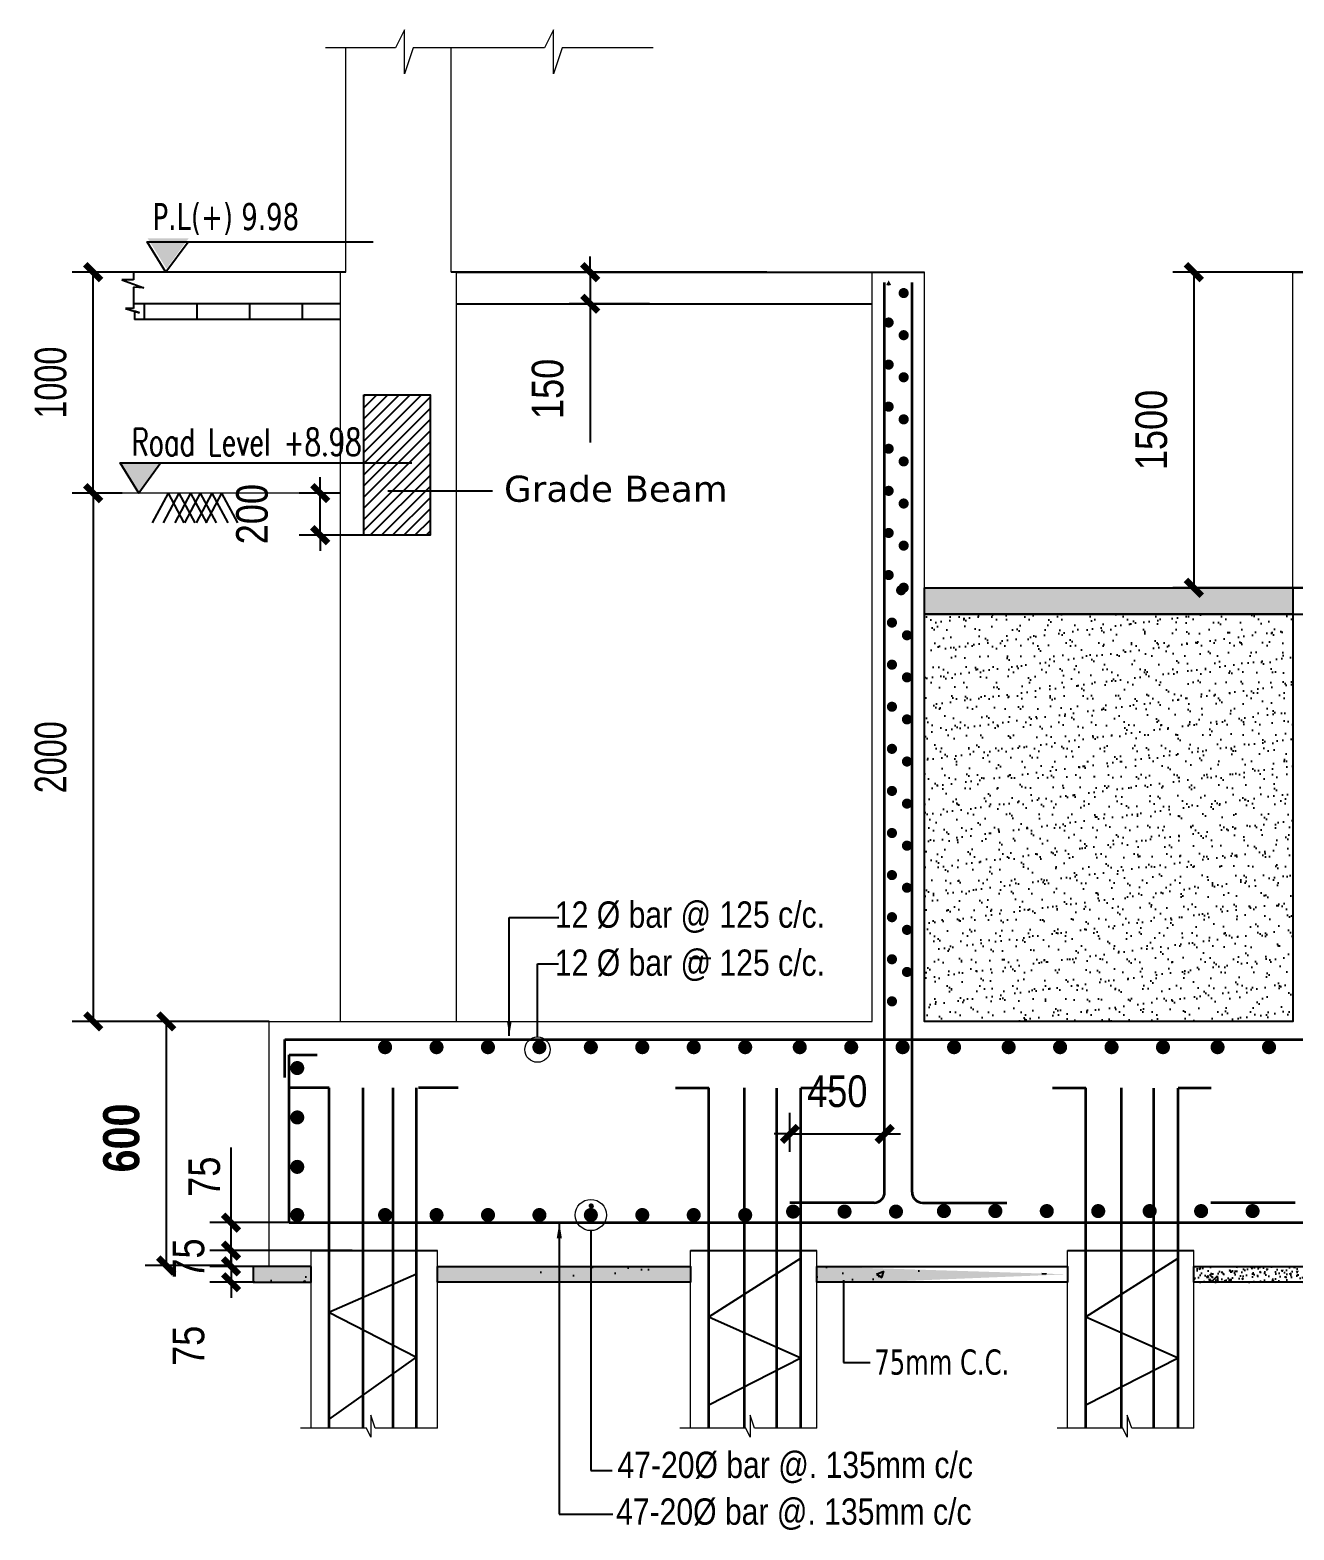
# Model space of a CAD drawing. Header units: millimetres. Extents: x 6239764 to 13047540, y 367704 to 979893.
# Drawn here: x 6246739 to 6252745, y 460303 to 467431 of the extents above; entities that cross this region are included whole.
import ezdxf

# ---------------------------------------------------------------- set-up
doc = ezdxf.new("R2010")
doc.units = ezdxf.units.MM
doc.header["$LTSCALE"] = 300
doc.linetypes.add('DASHED2', pattern=[0.375, 0.25, -0.125])
for name, color, linetype, lineweight in [('BAR2', 7, 'Continuous', 30), ('covering', 7, 'Continuous', 15), ('dimension', 194, 'Continuous', 20), ('Pile A1', 7, 'Continuous', 15), ('ROD', 10, 'Continuous', 35)]:
    doc.layers.add(name, color=color, linetype=linetype, lineweight=lineweight)
doc.layers.add('DIM', color=4, linetype='Continuous')
doc.styles.add('AFTXT', font='')
doc.styles.add('NARROW', font='ARIALN.TTF')
doc.styles.get("Standard").update_dxf_attribs({"font": 'txt8.shx', "width": 0.7, "bigfont": 'hztxt_ii.shx'})
doc.styles.add('TEXT', font='swisscl.ttf')
doc.styles.add('ver', font='verdana.ttf')
doc.styles.get('AFTXT').set_extended_font_data('Romans.shx')
doc.linetypes.add('ZIGZAG', pattern='A,0.0001,-0.2,[131,ltypeshp.shx,S=0.2,R=0,X=-0.2,Y=0],-0.4,[131,ltypeshp.shx,S=0.2,R=180,X=0.2,Y=0],-0.2', length=0.8001)
doc.dimstyles.new('1_8 N1', dxfattribs={"dimscale": 1.5, "dimtxt": 48, "dimasz": 36, "dimexe": 18, "dimexo": 18, "dimgap": 15, "dimtad": 1, "dimdec": 1, "dimzin": 3, "dimdsep": 46, "dimlunit": 4, "dimtxsty": 'TEXT', "dimblk": 'ARCHTICK', "dimcen": 5, "dimdle": 18, "dimclrd": 8, "dimclre": 8, "dimclrt": 256, "dimadec": 0, "dimazin": 0, "dimtfac": 1, "dimtdec": 1, "dimtix": 1, "dimtmove": 0, "dimatfit": 3, "dimfxl": 0.18, "dimtvp": 0.75, "dimtolj": 1, "dimtzin": 0, "dimlwe": -1, "dimarcsym": 0})
doc.dimstyles.new('IED-2', dxfattribs={"dimscale": 50, "dimtxt": 3, "dimasz": 0.5, "dimexe": 2, "dimexo": 0, "dimgap": 2.5, "dimtad": 1, "dimdec": 0, "dimzin": 0, "dimdsep": 46, "dimtxsty": 'AFTXT', "dimblk": '_DOT7', "dimcen": 0.09, "dimclre": 7, "dimclrt": 3, "dimadec": 0, "dimazin": 0, "dimtfac": 1, "dimtdec": 0, "dimtix": 1, "dimtmove": 0, "dimatfit": 3, "dimldrblk": '_DOT7', "dimfxl": 1, "dimtolj": 1, "dimtzin": 0, "dimarcsym": 0})
pattern_1 = [(50, (6091940.94, 781683.32), (71.726018, -6.2752135), [7.5, -82.5]), (355, (6091940.94, 781683.32), (-13.875133, 75.219213), [6, -66]), (100.451444, (6091946.92, 781682.8), (57.850885, 68.943999), [6.374019, -70.114211]), (46.1842, (6091940.94, 781703.32), (106.724133, -16.551928), [11.25, -123.75]), (96.635635, (6091949.84, 781701.94), (93.466195, 97.41186), [9.561034, -105.171376]), (351.184164, (6091940.94, 781703.32), (93.466195, 97.41186), [9, -99]), (21, (6091950.94, 781698.32), (59.690705, -40.261889), [7.5, -82.5]), (326, (6091950.94, 781698.32), (24.331533, 72.515005), [6, -66]), (71.451445, (6091955.916, 781694.97), (84.022238, 32.253115), [6.374019, -70.114211]), (37.5, (6091940.942, 781683.322), (1.2159855, 33.2893854), [0, -65.2, 0, -67, 0, -66.25]), (7.5, (6091940.942, 781683.322), (26.3069537, 39.4411712), [0, -38.2, 0, -63.7, 0, -25.25]), (327.5, (6091918.642, 781683.322), (53.3822436, -2.2554872), [0, -25, 0, -78, 0, -103.5]), (317.5, (6091908.64, 781683.322), (58.318617, 10.010498), [0, -32.5, 0, -51.8, 0, -73.5])]

# ---------------------------------------------------------------- blocks, each defined once
blk = doc.blocks.new('_ArchTick')
at = {"color": 0, "linetype": 'ByBlock', "const_width": 0.4}
blk.add_lwpolyline([(-0.5, -0.5), (0.5, 0.5)], dxfattribs=at)
blk = doc.blocks.new('*D645')
at = {"color": 7, "lineweight": -2, "transparency": 16777216}
for p, q in [((6247177.5, 465230.4), (6246939.1, 465230.4)), ((6247874.9, 462719.8), (6246939.1, 462719.8))]:
    blk.add_line(p, q, dxfattribs=at)
at = {"color": 0, "lineweight": -2, "transparency": 16777216}
blk.add_line((6247039.1, 465230.4), (6247039.1, 462719.8), dxfattribs=at)
at = {"layer": 'Defpoints', "color": 0, "transparency": 16777216}
for p in [(6247177.5, 465230.4), (6247039.1, 462719.8), (6247874.9, 462719.8)]:
    blk.add_point(p, dxfattribs=at)
at = {"color": 0, "lineweight": -2, "transparency": 16777216, "xscale": 75, "yscale": 75, "zscale": 75}
for p, rotation in [((6247039.1, 465230.4), 90), ((6247039.1, 462719.8), 270)]:
    blk.add_blockref('_ArchTick', p, dxfattribs=dict(at, rotation=rotation))
at = {"color": 3, "transparency": 16777216, "insert": (6246837.3, 463975.1), "char_height": 150, "attachment_point": 5, "rotation": 90, "style": 'NARROW'}
blk.add_mtext('\\A1;{\\fSwis721 LtCn BT|b0|i0|c0|p34;2000}', dxfattribs=at)
blk = doc.blocks.new('_DOT7')
at = {"color": 7, "linetype": 'Continuous'}
blk.add_line((-0.5, 0), (-1, 0), dxfattribs=at)
at = {"color": 7, "linetype": 'Continuous', "const_width": 0.5}
blk.add_lwpolyline([(-0.25, 0, 1), (0.25, 0, 1), (-0.25, 0, 1)], format="xyb", dxfattribs=at)
blk = doc.blocks.new('*D646')
at = {"color": 7, "lineweight": -2, "transparency": 16777216}
for p, q in [((6247230.7, 466280.4), (6246939.1, 466280.4)), ((6247177.5, 465230.4), (6246939.1, 465230.4))]:
    blk.add_line(p, q, dxfattribs=at)
at = {"color": 0, "lineweight": -2, "transparency": 16777216}
blk.add_line((6247039.1, 465230.4), (6247039.1, 466280.4), dxfattribs=at)
at = {"layer": 'Defpoints', "color": 0, "transparency": 16777216}
for p in [(6247039.1, 466280.4), (6247230.7, 466280.4), (6247177.5, 465230.4)]:
    blk.add_point(p, dxfattribs=at)
at = {"color": 0, "lineweight": -2, "transparency": 16777216, "xscale": 75, "yscale": 75, "zscale": 75}
for p, rotation in [((6247039.1, 466280.4), 90), ((6247039.1, 465230.4), 270)]:
    blk.add_blockref('_ArchTick', p, dxfattribs=dict(at, rotation=rotation))
at = {"color": 3, "transparency": 16777216, "insert": (6246837.3, 465755.4), "char_height": 150, "attachment_point": 5, "rotation": 90, "style": 'NARROW'}
blk.add_mtext('\\A1;{\\fSwis721 LtCn BT|b0|i0|c0|p34;1000}', dxfattribs=at)
blk = doc.blocks.new('*D647')
at = {"color": 7, "lineweight": -2, "transparency": 16777216}
for p, q in [((6247874.9, 462719.8), (6247286, 462719.8)), ((6247690.1, 461559.4), (6247286, 461559.4))]:
    blk.add_line(p, q, dxfattribs=at)
at = {"color": 0, "lineweight": -2, "transparency": 16777216}
blk.add_line((6247386, 462719.8), (6247386, 461559.4), dxfattribs=at)
at = {"layer": 'Defpoints', "color": 0, "transparency": 16777216}
for p in [(6247874.9, 462719.8), (6247386, 461559.4), (6247690.1, 461559.4, 0)]:
    blk.add_point(p, dxfattribs=at)
at = {"color": 0, "lineweight": -2, "transparency": 16777216, "xscale": 75, "yscale": 75, "zscale": 75}
for p, rotation in [((6247386, 462719.8), 90), ((6247386, 461559.4), 270)]:
    blk.add_blockref('_ArchTick', p, dxfattribs=dict(at, rotation=rotation))
at = {"color": 3, "transparency": 16777216, "insert": (6247173.5, 462165.7), "char_height": 150, "attachment_point": 5, "rotation": 90, "style": 'NARROW'}
blk.add_mtext('\\A1;{\\fArial Narrow|b1|i0|c0|p34;\\H1.143x;\\C2;600}', dxfattribs=at)
blk = doc.blocks.new('*D648')
at = {"color": 0, "lineweight": -2, "transparency": 16777216}
for p, q in [((6247694.1, 461763.3), (6247694.1, 462119.7)), ((6247694.1, 461630.4), (6247694.1, 461763.3))]:
    blk.add_line(p, q, dxfattribs=at)
at = {"color": 7, "lineweight": -2, "transparency": 16777216}
for p, q in [((6248269.3, 461763.3), (6247594.1, 461763.3)), ((6248269.3, 461630.4), (6247594.1, 461630.4))]:
    blk.add_line(p, q, dxfattribs=at)
at = {"layer": 'Defpoints', "color": 0, "transparency": 16777216}
for p in [(6247694.1, 461763.3), (6248269.3, 461763.3, 0), (6248269.3, 461630.4, 0)]:
    blk.add_point(p, dxfattribs=at)
at = {"color": 0, "lineweight": -2, "transparency": 16777216, "xscale": 75, "yscale": 75, "zscale": 75}
for p, rotation in [((6247694.1, 461763.3), 90), ((6247694.1, 461630.4), 270)]:
    blk.add_blockref('_ArchTick', p, dxfattribs=dict(at, rotation=rotation))
at = {"color": 3, "transparency": 16777216, "insert": (6247567.8, 461981.7), "char_height": 150, "attachment_point": 5, "rotation": 90, "style": 'NARROW'}
blk.add_mtext('\\A1;75', dxfattribs=at)
blk = doc.blocks.new('*D649')
at = {"color": 0, "lineweight": -2, "transparency": 16777216}
for p, q in [((6248118.1, 465230.4), (6248118.1, 465305.4)), ((6248118.1, 465030.4), (6248118.1, 465230.4)), ((6248118.1, 465030.4), (6248118.1, 464955.4))]:
    blk.add_line(p, q, dxfattribs=at)
at = {"color": 7, "lineweight": -2, "transparency": 16777216}
for p, q in [((6248214.9, 465230.4), (6248018.1, 465230.4)), ((6248324.9, 465030.4), (6248018.1, 465030.4))]:
    blk.add_line(p, q, dxfattribs=at)
at = {"layer": 'Defpoints', "color": 0, "transparency": 16777216}
for p in [(6248118.1, 465230.4), (6248214.9, 465230.4, 0), (6248324.9, 465030.4)]:
    blk.add_point(p, dxfattribs=at)
at = {"color": 0, "lineweight": -2, "transparency": 16777216, "xscale": 75, "yscale": 75, "zscale": 75}
for p, rotation in [((6248118.1, 465230.4), 270), ((6248118.1, 465030.4), 90)]:
    blk.add_blockref('_ArchTick', p, dxfattribs=dict(at, rotation=rotation))
at = {"color": 3, "transparency": 16777216, "insert": (6247794.5, 465130.4), "char_height": 150, "attachment_point": 5, "rotation": 90, "style": 'NARROW'}
blk.add_mtext('\\A1;200', dxfattribs=at)
blk = doc.blocks.new('*D650')
at = {"color": 7, "lineweight": -2, "transparency": 16777216}
for p, q in [((6250350, 462099.5), (6250350, 462285.2)), ((6250800.1, 462099.5), (6250800.1, 462285.2))]:
    blk.add_line(p, q, dxfattribs=at)
at = {"color": 0, "lineweight": -2, "transparency": 16777216}
for p, q in [((6250350, 462185.2), (6250275, 462185.2)), ((6250350, 462185.2), (6250800.1, 462185.2)), ((6250800.1, 462185.2), (6250875.1, 462185.2))]:
    blk.add_line(p, q, dxfattribs=at)
at = {"layer": 'Defpoints', "color": 0, "transparency": 16777216}
for p in [(6250800.1, 462185.2), (6250350, 462099.5, 0), (6250800.1, 462099.5, 0)]:
    blk.add_point(p, dxfattribs=at)
at = {"color": 0, "lineweight": -2, "transparency": 16777216, "xscale": 75, "yscale": 75, "zscale": 75}
blk.add_blockref('_ArchTick', (6250350, 462185.2), dxfattribs=at)
at = {"color": 0, "lineweight": -2, "transparency": 16777216, "xscale": 75, "yscale": 75, "zscale": 75, "rotation": 180}
blk.add_blockref('_ArchTick', (6250800.1, 462185.2), dxfattribs=at)
at = {"color": 3, "transparency": 16777216, "insert": (6250575, 462386.8), "char_height": 150, "attachment_point": 5, "style": 'NARROW'}
blk.add_mtext('\\A1;450', dxfattribs=at)
blk = doc.blocks.new('*D655')
at = {"color": 0, "lineweight": -2, "transparency": 16777216}
for p, q in [((6247694.1, 461630.4), (6247694.1, 461705.4)), ((6247694.1, 461630.4), (6247694.1, 461555.4)), ((6247694.1, 461555.4), (6247694.1, 461480.4))]:
    blk.add_line(p, q, dxfattribs=at)
at = {"color": 7, "lineweight": -2, "transparency": 16777216}
for p, q in [((6248074.9, 461630.4), (6247594.1, 461630.4)), ((6247799.9, 461555.4), (6247594.1, 461555.4))]:
    blk.add_line(p, q, dxfattribs=at)
at = {"layer": 'Defpoints', "color": 0, "transparency": 16777216}
for p in [(6248074.9, 461630.4, 0), (6247694.1, 461555.4), (6247799.9, 461555.4, 0)]:
    blk.add_point(p, dxfattribs=at)
at = {"color": 0, "lineweight": -2, "transparency": 16777216, "xscale": 75, "yscale": 75, "zscale": 75}
for p, rotation in [((6247694.1, 461630.4), 270), ((6247694.1, 461555.4), 90)]:
    blk.add_blockref('_ArchTick', p, dxfattribs=dict(at, rotation=rotation))
at = {"color": 3, "transparency": 16777216, "insert": (6247492.8, 461592.9), "char_height": 150, "attachment_point": 5, "rotation": 90, "style": 'NARROW'}
blk.add_mtext('\\A1;75', dxfattribs=at)
blk = doc.blocks.new('*D656')
at = {"color": 0, "lineweight": -2, "transparency": 16777216}
for p, q in [((6247694.1, 461555.4), (6247694.1, 461630.4)), ((6247694.1, 461555.4), (6247694.1, 461480.4)), ((6247694.1, 461480.4), (6247694.1, 461405.4))]:
    blk.add_line(p, q, dxfattribs=at)
at = {"color": 7, "lineweight": -2, "transparency": 16777216}
for p, q in [((6247806.6, 461555.4), (6247594.1, 461555.4)), ((6247806.6, 461480.4), (6247594.1, 461480.4))]:
    blk.add_line(p, q, dxfattribs=at)
at = {"layer": 'Defpoints', "color": 0, "transparency": 16777216}
for p in [(6247806.6, 461555.4), (6247694.1, 461480.4), (6247806.6, 461480.4, 0)]:
    blk.add_point(p, dxfattribs=at)
at = {"color": 0, "lineweight": -2, "transparency": 16777216, "xscale": 75, "yscale": 75, "zscale": 75}
for p, rotation in [((6247694.1, 461555.4), 270), ((6247694.1, 461480.4), 90)]:
    blk.add_blockref('_ArchTick', p, dxfattribs=dict(at, rotation=rotation))
at = {"color": 3, "transparency": 16777216, "insert": (6247492.8, 461178.1), "char_height": 150, "attachment_point": 5, "rotation": 90, "style": 'NARROW'}
blk.add_mtext('\\A1;75', dxfattribs=at)
blk = doc.blocks.new('*D669')
at = {"color": 7, "lineweight": -2, "transparency": 16777216}
for p, q in [((6253239.9, 466280.4), (6252169.6, 466280.4)), ((6253239.9, 464780.4), (6252169.6, 464780.4))]:
    blk.add_line(p, q, dxfattribs=at)
at = {"color": 0, "lineweight": -2, "transparency": 16777216}
blk.add_line((6252269.6, 466280.4), (6252269.6, 464780.4), dxfattribs=at)
at = {"layer": 'Defpoints', "color": 0, "transparency": 16777216}
for p in [(6253239.9, 466280.4, 0), (6252269.6, 464780.4), (6253239.9, 464780.4, 0)]:
    blk.add_point(p, dxfattribs=at)
at = {"color": 0, "lineweight": -2, "transparency": 16777216, "xscale": 75, "yscale": 75, "zscale": 75}
for p, rotation in [((6252269.6, 466280.4), 90), ((6252269.6, 464780.4), 270)]:
    blk.add_blockref('_ArchTick', p, dxfattribs=dict(at, rotation=rotation))
at = {"color": 3, "transparency": 16777216, "insert": (6252068, 465530.4), "char_height": 150, "attachment_point": 5, "rotation": 90, "style": 'NARROW'}
blk.add_mtext('\\A1;1500', dxfattribs=at)
blk = doc.blocks.new('*D670')
at = {"color": 0, "lineweight": -2, "transparency": 16777216}
for p, q in [((6253611.5, 464780.4), (6253611.5, 465441.6)), ((6253611.5, 464655.4), (6253611.5, 464780.4)), ((6253611.5, 464655.4), (6253611.5, 464580.4))]:
    blk.add_line(p, q, dxfattribs=at)
at = {"color": 7, "lineweight": -2, "transparency": 16777216}
for p, q in [((6252740.2, 464780.4), (6253711.5, 464780.4)), ((6252740.2, 464655.4), (6253711.5, 464655.4))]:
    blk.add_line(p, q, dxfattribs=at)
at = {"layer": 'Defpoints', "color": 0, "transparency": 16777216}
for p in [(6252740.2, 464780.4, 0), (6252740.2, 464655.4, 0), (6253611.5, 464655.4)]:
    blk.add_point(p, dxfattribs=at)
at = {"color": 0, "lineweight": -2, "transparency": 16777216, "xscale": 75, "yscale": 75, "zscale": 75}
for p, rotation in [((6253611.5, 464780.4), 270), ((6253611.5, 464655.4), 90)]:
    blk.add_blockref('_ArchTick', p, dxfattribs=dict(at, rotation=rotation))
at = {"color": 3, "transparency": 16777216, "insert": (6253409.9, 465186), "char_height": 150, "attachment_point": 5, "rotation": 90, "style": 'NARROW'}
blk.add_mtext('\\A1;125', dxfattribs=at)
blk = doc.blocks.new('*D672')
at = {"color": 0, "lineweight": -2, "transparency": 16777216}
for p, q in [((6249400.9, 466280.4), (6249400.9, 466355.4)), ((6249400.9, 466280.4), (6249400.9, 466130.4)), ((6249400.9, 466130.4), (6249400.9, 465470.7))]:
    blk.add_line(p, q, dxfattribs=at)
at = {"color": 7, "lineweight": -2, "transparency": 16777216}
for p, q in [((6249682.2, 466280.4), (6249300.9, 466280.4)), ((6249682.2, 466130.4), (6249300.9, 466130.4))]:
    blk.add_line(p, q, dxfattribs=at)
at = {"layer": 'Defpoints', "color": 0, "transparency": 16777216}
for p in [(6249682.2, 466280.4, 0), (6249400.9, 466130.4), (6249682.2, 466130.4, 0)]:
    blk.add_point(p, dxfattribs=at)
at = {"color": 0, "lineweight": -2, "transparency": 16777216, "xscale": 75, "yscale": 75, "zscale": 75}
for p, rotation in [((6249400.9, 466280.4), 270), ((6249400.9, 466130.4), 90)]:
    blk.add_blockref('_ArchTick', p, dxfattribs=dict(at, rotation=rotation))
at = {"color": 3, "transparency": 16777216, "insert": (6249199.3, 465725.5), "char_height": 150, "attachment_point": 5, "rotation": 90, "style": 'NARROW'}
blk.add_mtext('\\A1;150', dxfattribs=at)

msp = doc.modelspace()

# ---------------------------------------------------------------- hatches: boundary and pattern name
h = msp.add_hatch()
h.set_pattern_fill('ANSI31', color=256, scale=299.999995, style=0)
h.set_pattern_definition([(45, (2289047.172, 1109198.958), (-26.51650382, 26.51650382), [])])
h.paths.add_polyline_path([(6248324.9, 465030.4), (6248451.4, 465030.4), (6248451.4, 465697.4), (6248324.9, 465697.4)])
h.paths.add_polyline_path([(6248451.4, 465030.4), (6248575.5, 465030.4), (6248575.5, 465697.4), (6248451.4, 465697.4)])
h.paths.add_polyline_path([(6248575.5, 465030.4), (6248639.9, 465030.4), (6248639.9, 465697.4), (6248575.5, 465697.4)])
h.paths.add_polyline_path([(6248639.9, 465030.4), (6248639.9, 465030.4), (6248639.9, 465697.4), (6248639.9, 465697.4)])
at = {"lineweight": 25}
h = msp.add_hatch(dxfattribs=at)
h.set_pattern_fill('AR-CONC', color=9, scale=10)
h.set_pattern_definition(pattern_1)
h.paths.add_polyline_path([(6250990.1, 464780.4), (6252740.2, 464780.4), (6252740.2, 464655.4), (6250990.1, 464655.4)])
h = msp.add_hatch(dxfattribs=at)
h.set_pattern_fill('AR-SAND', color=9, scale=50)
h.set_pattern_definition([(37.5, (6091940.94, 781683.32), (-3.149668, 96.341188), [0, -76, 0, -85, 0, -81.25]), (7.5, (6091940.94, 781683.32), (88.488835, 141.107303), [0, -41, 0, -68.5, 0, -26.25]), (327.5, (6091879.44, 781683.32), (155.707093, 0.282953), [0, -25, 0, -90, 0, -117.5]), (317.5, (6091879.44, 781683.32), (150.30633, 43.88378), [0, -12.5, 0, -59, 0, -67.5])])
h.paths.add_polyline_path([(6250990.1, 464655.4), (6252740.2, 464655.4), (6252740.2, 462719.8), (6250990.1, 462719.8)])
h = msp.add_hatch(dxfattribs=at)
h.set_pattern_fill('AR-CONC', color=9, scale=50)
h.set_pattern_definition([(50, (6091940.94, 768176.1), (358.6301, -31.37607), [37.5, -412.5]), (355, (6091940.94, 768176.1), (-69.37567, 376.09607), [30, -330]), (100.45144, (6091970.83, 768173.5), (289.25442, 344.72), [31.8701, -350.57106]), (46.1842, (6091940.94, 768276.1), (533.62067, -82.75964), [56.25, -618.75]), (96.63564, (6091985.4, 768269.2), (467.331, 487.0593), [47.8052, -525.8569]), (351.18416, (6091940.94, 768276.1), (467.331, 487.0593), [45, -495]), (21, (6091990.94, 768251.1), (298.45353, -201.30945), [37.5, -412.5]), (326, (6091990.94, 768251.1), (121.65767, 362.57502), [30, -330]), (71.45144, (6092015.8, 768234.34), (420.1112, 161.26558), [31.8701, -350.57106]), (37.5, (6091940.94, 768176.11), (6.07993, 166.446927), [0, -326, 0, -335, 0, -331.25]), (7.5, (6091940.94, 768176.11), (131.53477, 197.20586), [0, -191, 0, -318.5, 0, -126.25]), (327.5, (6091829.44, 768176.11), (266.91122, -11.277436), [0, -125, 0, -390, 0, -517.5]), (317.5, (6091779.44, 768176.11), (291.59308, 50.05249), [0, -162.5, 0, -259, 0, -367.5])])
h.paths.add_polyline_path([(6248674.9, 461555.4), (6249877.3, 461555.4), (6249877.3, 461480.4), (6248674.9, 461480.4)])
h.paths.add_polyline_path([(6250477.3, 461555.4), (6251669.1, 461517.9), (6250749.9, 461480.4), (6250477.3, 461480.4)])
h.paths.add_polyline_path([(6248074.9, 461555.4), (6247799.9, 461555.4), (6247799.9, 461480.4), (6248074.9, 461480.4)])
h = msp.add_hatch(dxfattribs=at)
h.set_pattern_fill('AR-CONC', color=9, scale=20)
h.set_pattern_definition([(50, (6091940.94, 768268.2), (143.452037, -12.550427), [15, -165]), (355, (6091940.94, 768268.2), (-27.750267, 150.438427), [12, -132]), (100.451444, (6091952.9, 768267.15), (115.70177, 137.888), [12.74804, -140.22842]), (46.1842, (6091940.94, 768308.2), (213.44827, -33.10386), [22.5, -247.5]), (96.635635, (6091958.73, 768305.44), (186.93239, 194.82372), [19.12207, -210.34275]), (351.184164, (6091940.94, 768308.2), (186.93239, 194.82372), [18, -198]), (21, (6091960.94, 768298.2), (119.38141, -80.52378), [15, -165]), (326, (6091960.94, 768298.2), (48.663066, 145.03001), [12, -132]), (71.451445, (6091970.89, 768291.49), (168.044475, 64.50623), [12.74804, -140.22842]), (37.5, (6091940.94, 768268.2), (2.431971, 66.578771), [0, -130.4, 0, -134, 0, -132.5]), (7.5, (6091940.94, 768268.2), (52.613907, 78.882342), [0, -76.4, 0, -127.4, 0, -50.5]), (327.5, (6091896.34, 768268.2), (106.764487, -4.510974), [0, -50, 0, -156, 0, -207]), (317.5, (6091876.34, 768268.2), (116.637234, 20.020996), [0, -65, 0, -103.6, 0, -147])])
h.paths.add_polyline_path([(6250477.3, 461555.4), (6251669.1, 461517.9), (6250749.9, 461480.4), (6250477.3, 461480.4)])
h.paths.add_polyline_path([(6248674.9, 461555.4), (6249877.3, 461555.4), (6249877.3, 461480.4), (6248674.9, 461480.4)])
h.paths.add_polyline_path([(6248074.9, 461555.4), (6247799.9, 461555.4), (6247799.9, 461480.4), (6248074.9, 461480.4)])
h = msp.add_hatch(dxfattribs=at)
h.set_pattern_fill('AR-CONC', color=9, scale=50)
h.set_pattern_definition([(50, (6091940.94, 781683.32), (358.6301, -31.37607), [37.5, -412.5]), (355, (6091940.94, 781683.32), (-69.37567, 376.09607), [30, -330]), (100.45144, (6091970.83, 781680.7), (289.25442, 344.72), [31.8701, -350.57106]), (46.1842, (6091940.94, 781783.32), (533.62067, -82.75964), [56.25, -618.75]), (96.63564, (6091985.4, 781776.4), (467.331, 487.0593), [47.8052, -525.8569]), (351.18416, (6091940.94, 781783.3), (467.331, 487.0593), [45, -495]), (21, (6091990.94, 781758.32), (298.45353, -201.30945), [37.5, -412.5]), (326, (6091990.94, 781758.32), (121.65767, 362.57502), [30, -330]), (71.45144, (6092015.8, 781741.55), (420.1112, 161.26558), [31.8701, -350.57106]), (37.5, (6091940.94, 781683.32), (6.079928, 166.446927), [0, -326, 0, -335, 0, -331.25]), (7.5, (6091940.94, 781683.32), (131.53477, 197.20586), [0, -191, 0, -318.5, 0, -126.25]), (327.5, (6091829.44, 781683.32), (266.91122, -11.277436), [0, -125, 0, -390, 0, -517.5]), (317.5, (6091779.44, 781683.32), (291.59308, 50.05249), [0, -162.5, 0, -259, 0, -367.5])])
h.paths.add_polyline_path([(6252269.1, 461555.4), (6253469.1, 461555.4), (6253469.1, 461480.4), (6252269.1, 461480.4)])
h = msp.add_hatch(dxfattribs=at)
h.set_pattern_fill('AR-CONC', color=9, scale=10)
h.set_pattern_definition(pattern_1)
h.paths.add_polyline_path([(6252269.1, 461555.4), (6253469.1, 461555.4), (6253469.1, 461480.4), (6252269.1, 461480.4)])
at = {"layer": 'DIM', "ltscale": 3}
for points in [[(6247492.2, 466440.4), (6247298.4, 466440.4), (6247387.3, 466297)], [(6247360.9, 465373.8), (6247167.1, 465373.8), (6247256.1, 465230.4)]]:
    msp.add_hatch(color=256, dxfattribs=at).paths.add_polyline_path(points)
at = {"layer": 'ROD'}
h = msp.add_hatch(dxfattribs=at)
h.set_pattern_fill('ANSI31', color=256)
h.set_pattern_definition([(45, (6082552.15415, 768244.20926), (-0.08838834765, 0.08838834765), [])])
h.paths.add_polyline_path([(6249412.4, 461842.8, 1), (6249399.7, 461842.8, 1)])

# ---------------------------------------------------------------- linework, layer by layer
at = {"lineweight": 0, "ltscale": 1500}
for p, q in [((6248239.9, 466280.4, 0), (6247230.7, 466280.4, 0)), ((6248214.9, 465230.4, 0), (6247177.5, 465230.4, 0))]:
    msp.add_line(p, q, dxfattribs=at)
at = {"lineweight": 25}
for p, q in [((6248239.9, 466280.4, 0), (6247230.7, 466280.4, 0)), ((6247230.7, 466280.4, 0), (6247230.7, 466244.4, 0)), ((6248764.9, 466280.4, 0), (6248739.9, 466280.4, 0)), ((6248764.9, 466280.4, 0), (6250740.1, 466280.4, 0)), ((6250740.1, 466280.4, 0), (6250990.1, 466280.4, 0)), ((6252740.2, 466280.4), (6252990.2, 466280.4)), ((6247230.7, 466244.4, 0), (6247175.7, 466244.4, 0)), ((6247175.7, 466244.4, 0), (6247279.9, 466205.2)), ((6247230.7, 466208.4, 0), (6247230.7, 466208.4, 0)), ((6247279.9, 466205.2), (6247230.7, 466208.4)), ((6247230.7, 466208.4), (6247230.7, 466130.4, 0)), ((6248214.9, 466130.4, 0), (6247230.7, 466130.4, 0)), ((6247230.7, 466130.4, 0), (6247230.7, 466108.1, 0)), ((6247281.7, 466130.4, 0), (6247281.7, 466055.4, 0)), ((6247531.7, 466130.4, 0), (6247531.7, 466055.4, 0)), ((6247781.7, 466130.4, 0), (6247781.7, 466055.4, 0)), ((6248031.7, 466130.4, 0), (6248031.7, 466055.4, 0)), ((6248764.9, 466130.4, 0), (6250740.1, 466130.4, 0)), ((6247230.7, 466108.1, 0), (6247193.1, 466108.1, 0)), ((6247193.1, 466108.1, 0), (6247259, 466087.2)), ((6247259, 466087.2), (6247234.7, 466094.9, 0)), ((6247234.7, 466094.9, 0), (6247234.7, 466055.4, 0)), ((6248214.9, 466055.4, 0), (6247234.7, 466055.4, 0))]:
    msp.add_line(p, q, dxfattribs=at)
at = {"color": 7, "lineweight": 25}
for p, q in [((6247394.7, 465230.4, 0), (6247319.3, 465089.7)), ((6247446.4, 465230.4, 0), (6247371, 465089.7)), ((6247394.7, 465230.4, 0), (6247470.1, 465089.7)), ((6247502.1, 465230.4, 0), (6247426.6, 465089.7)), ((6247446.4, 465230.4, 0), (6247521.8, 465089.7)), ((6247547.8, 465230.4, 0), (6247472.4, 465089.7)), ((6247502.1, 465230.4, 0), (6247577.5, 465089.7)), ((6247603.4, 465230.4, 0), (6247528, 465089.7)), ((6247547.8, 465230.4, 0), (6247623.2, 465089.7)), ((6247649.1, 465230.4, 0), (6247573.7, 465089.7)), ((6247603.4, 465230.4, 0), (6247678.8, 465089.7)), ((6247649.1, 465230.4, 0), (6247724.6, 465089.7))]:
    msp.add_line(p, q, dxfattribs=at)
at = {"lineweight": 25, "elevation": 0}
for points in [[(6250990.1, 464780.4), (6252740.2, 464780.4), (6252740.2, 464655.4), (6250990.1, 464655.4)], [(6250990.1, 464655.4), (6252740.2, 464655.4), (6252740.2, 462719.8), (6250990.1, 462719.8)], [(6248074.9, 461555.4), (6247799.9, 461555.4), (6247799.9, 461480.4), (6248074.9, 461480.4)], [(6248674.9, 461555.4), (6249877.3, 461555.4), (6249877.3, 461480.4), (6248674.9, 461480.4)], [(6252269.1, 461555.4), (6253469.1, 461555.4), (6253469.1, 461480.4), (6252269.1, 461480.4)]]:
    msp.add_lwpolyline(points, close=True, dxfattribs=at)
at = {"lineweight": 25}
for points in [[(6248674.9, 461555.4), (6249877.3, 461555.4), (6249877.3, 461480.4), (6248674.9, 461480.4)], [(6250477.3, 461555.4), (6251669.1, 461555.4), (6251669.1, 461480.4), (6250477.3, 461480.4)]]:
    msp.add_lwpolyline(points, close=True, dxfattribs=at)
at = {"layer": 'BAR2', "const_width": 24.1, "elevation": 0}
msp.add_lwpolyline([(6250824.9, 466230.4, -0.259248), (6250813.2, 466230.4, -0.259248)], format="xyb", dxfattribs=at)
for points in [[(6250902.5, 466180.8, -1), (6250878.4, 466180.8, -1)], [(6250831.1, 466041, -1), (6250807, 466041, -1)], [(6250902.5, 465980.8, -1), (6250878.4, 465980.8, -1)], [(6250831.1, 465841, -1), (6250807, 465841, -1)], [(6250902.5, 465780.8, -1), (6250878.4, 465780.8, -1)], [(6250831.1, 465641, -1), (6250807, 465641, -1)], [(6250902.5, 465580.8, -1), (6250878.4, 465580.8, -1)], [(6250831.1, 465441, -1), (6250807, 465441, -1)], [(6250902.5, 465380.8, -1), (6250878.4, 465380.8, -1)], [(6250831.1, 465241, -1), (6250807, 465241, -1)], [(6250902.5, 465180.8, -1), (6250878.4, 465180.8, -1)], [(6250831.1, 465041, -1), (6250807, 465041, -1)], [(6250902.5, 464980.8, -1), (6250878.4, 464980.8, -1)], [(6250831.1, 464841, -1), (6250807, 464841, -1)], [(6250890.4, 464768.7, -1), (6250866.3, 464768.7, -1)], [(6250902.5, 464780.8, -1), (6250878.4, 464780.8, -1)], [(6250846.8, 464615, -1), (6250822.7, 464615, -1)], [(6250918.2, 464554.8, -1), (6250894.1, 464554.8, -1)], [(6250846.8, 464415, -1), (6250822.7, 464415, -1)], [(6250918.2, 464354.8, -1), (6250894.1, 464354.8, -1)], [(6250846.8, 464215, -1), (6250822.7, 464215, -1)], [(6250918.2, 464154.8, -1), (6250894.1, 464154.8, -1)], [(6250846.8, 464015, -1), (6250822.7, 464015, -1)], [(6250918.2, 463954.8, -1), (6250894.1, 463954.8, -1)], [(6250846.8, 463815, -1), (6250822.7, 463815, -1)], [(6250918.2, 463754.8, -1), (6250894.1, 463754.8, -1)], [(6250846.8, 463615, -1), (6250822.7, 463615, -1)], [(6250918.2, 463554.8, -1), (6250894.1, 463554.8, -1)], [(6250846.8, 463415, -1), (6250822.7, 463415, -1)], [(6250918.2, 463354.8, -1), (6250894.1, 463354.8, -1)], [(6250846.8, 463215, -1), (6250822.7, 463215, -1)], [(6250918.2, 463154.8, -1), (6250894.1, 463154.8, -1)], [(6250846.8, 463015, -1), (6250822.7, 463015, -1)], [(6250918.2, 462954.8, -1), (6250894.1, 462954.8, -1)], [(6250846.8, 462815, -1), (6250822.7, 462815, -1)]]:
    msp.add_lwpolyline(points, format="xyb", close=True, dxfattribs=at)
at = {"layer": 'covering', "lineweight": 0, "ltscale": 1500}
for p, q in [((6248239.9, 466280.4, 0), (6248239.9, 467345.6, 0)), ((6248739.9, 466280.4, 0), (6248739.9, 467345.7, 0)), ((6248214.9, 462719.8, 0), (6248214.9, 466280.4, 0)), ((6248764.9, 462719.8, 0), (6248764.9, 466280.4, 0)), ((6249602.4, 466280.4, 0), (6249682.2, 466280.4, 0)), ((6250740.1, 462719.8, 0), (6250740.1, 466280.4, 0)), ((6250990.1, 462719.8, 0), (6250990.1, 466280.4, 0)), ((6252740.2, 462719.8, 0), (6252740.2, 466280.4, 0)), ((6247874.9, 461555.4, 0), (6247874.9, 462719.8, 0)), ((6247874.9, 462719.8, 0), (6250740.1, 462719.8, 0)), ((6250990.1, 462719.8, 0), (6252740.2, 462719.8, 0)), ((6248074.9, 460787.1, 0), (6248074.9, 461630.4, 0)), ((6248074.9, 460787.2, 0), (6248074.9, 461630.4, 0)), ((6248574.9, 460787.1, 0), (6248574.9, 461630.4, 0)), ((6248674.9, 460787.2, 0), (6248674.9, 461630.4, 0)), ((6249877.3, 460787.1, 0), (6249877.3, 461630.4, 0)), ((6250477.3, 460787.1, 0), (6250477.3, 461630.4, 0)), ((6251669.1, 460787.1), (6251669.1, 461630.4)), ((6252269.1, 460787.1), (6252269.1, 461630.4))]:
    msp.add_line(p, q, dxfattribs=at)
at = {"layer": 'covering', "linetype": 'DASHED2', "lineweight": 0, "ltscale": 1500, "elevation": 0}
for points in [[(6248850.3, 467345.6), (6248560.2, 467345.7), (6248518.4, 467222.9), (6248518.4, 467431.1), (6248476, 467345.6), (6248142.8, 467345.6)], [(6249699.5, 467345.7), (6249267.7, 467345.7), (6249225.9, 467222.9), (6249225.9, 467431.1), (6249183.5, 467345.6), (6248850.3, 467345.6)], [(6248674.9, 460787.2), (6248379.7, 460787.2), (6248358.8, 460848.6), (6248358.8, 460744.5), (6248337.6, 460787.2), (6248024.9, 460787.2)], [(6250477.3, 460787.1), (6250182, 460787.1), (6250161.1, 460848.5), (6250161.1, 460744.4), (6250140, 460787.2), (6249827.3, 460787.1)], [(6252269.1, 460787.1), (6251973.9, 460787.1), (6251953, 460848.5), (6251953, 460744.4), (6251931.8, 460787.2), (6251619.1, 460787.1)]]:
    msp.add_lwpolyline(points, dxfattribs=at)
at = {"layer": 'DIM'}
for p, q in [((6250240, 466280.4, 0), (6248764.9, 466280.4, 0)), ((6249602.4, 466280.4, 0), (6249682.2, 466280.4, 0)), ((6249872.8, 463020.1), (6249973.3, 463020.1))]:
    msp.add_line(p, q, dxfattribs=at)
at = {"layer": 'DIM', "linetype": 'ZIGZAG', "ltscale": 0.1}
for p, q in [((6248074.9, 461630.4, 0), (6248674.9, 461630.4, 0)), ((6249877.3, 461630.4, 0), (6250477.3, 461630.4, 0)), ((6251669.1, 461630.4), (6252269.1, 461630.4))]:
    msp.add_line(p, q, dxfattribs=at)
at = {"layer": 'DIM', "ltscale": 3, "elevation": 0}
for points in [[(6247489.7, 466423.5), (6247385, 466280.4), (6247296, 466423.8), (6248370.2, 466423.8)], [(6247360.7, 465373.5), (6247256.1, 465230.4), (6247167.1, 465373.8), (6248553.5, 465373.8)]]:
    msp.add_lwpolyline(points, dxfattribs=at)
at = {"layer": 'DIM', "elevation": 0}
msp.add_lwpolyline([(6248324.9, 465697.4), (6248639.9, 465697.4), (6248639.9, 465030.4), (6248324.9, 465030.4)], close=True, dxfattribs=at)
at = {"layer": 'dimension', "lineweight": 20, "ltscale": 100}
msp.add_circle((6249403.9, 461799.6, 0), 74.3, dxfattribs=at)
at = {"layer": 'Pile A1'}
msp.add_circle((6249150.4, 462585.5, 196190293.5), 60.2, dxfattribs=at)
at = {"layer": 'ROD'}
for p, q in [((6250800.1, 461908, 0), (6250800.1, 466230.4, 0)), ((6250930.1, 461908, 0), (6250930.1, 466230.4, 0)), ((6247949.9, 462633.3, 0), (6254219.9, 462633.3, 0)), ((6247969.9, 461763.3, 0), (6247969.9, 462560.9, 0)), ((6247969.9, 462560.9, 0), (6248103.7, 462560.9, 0)), ((6248160.5, 462404.2, 0), (6247972.5, 462404.2, 0)), ((6248160.5, 460787.1, 0), (6248160.5, 462404.2, 0)), ((6248321.5, 460787.2, 0), (6248321.5, 462404.2, 0)), ((6248463.8, 460787.2, 0), (6248463.8, 462404.2, 0)), ((6248574.8, 460787.1, 0), (6248574.8, 462404.2, 0)), ((6248773.5, 462404.2, 0), (6248585.6, 462404.2, 0)), ((6249963.8, 462402.5, 0), (6249806.1, 462402.5, 0)), ((6249963.8, 460787.2, 0), (6249963.8, 462404.2, 0)), ((6250133.5, 460787.1, 0), (6250133.5, 462404.2, 0)), ((6250287.2, 460787.1, 0), (6250287.2, 462402.5, 0)), ((6250402.3, 460787.1, 0), (6250402.3, 462402.5, 0)), ((6250560, 462402.5, 0), (6250402.3, 462402.5, 0)), ((6251755.7, 462402.5), (6251598, 462402.5)), ((6251755.7, 460787.2), (6251755.7, 462404.2)), ((6251925.4, 460787.1), (6251925.4, 462404.2)), ((6252079.1, 460787.1), (6252079.1, 462402.5)), ((6252194.1, 460787.1), (6252194.1, 462402.5)), ((6252351.8, 462402.5), (6252194.1, 462402.5)), ((6250750.1, 461858, 0), (6250350.1, 461858, 0)), ((6250980.1, 461858, 0), (6251380.1, 461858, 0)), ((6252750.2, 461858, 0), (6252350.2, 461858, 0)), ((6247969.9, 461763.3, 0), (6254199.9, 461763.3, 0))]:
    msp.add_line(p, q, dxfattribs=at)
at = {"layer": 'ROD', "lineweight": 25}
for p, q in [((6249963.8, 461315.9, 0), (6250402.3, 461594.8, 0)), ((6251755.7, 461315.9), (6252194.1, 461594.8)), ((6248158.4, 461338.6, 0), (6248574.8, 461519.7, 0)), ((6248158.4, 461338.6, 0), (6248574.9, 461124.8, 0)), ((6249963.8, 461315.9, 0), (6250402.3, 461121.3, 0)), ((6251755.7, 461315.9), (6252194.1, 461121.3)), ((6248158.4, 460827.4, 0), (6248574.9, 461124.8, 0)), ((6249963.8, 460897.1, 0), (6250402.3, 461121.3, 0)), ((6251755.7, 460897.1), (6252194.1, 461121.3))]:
    msp.add_line(p, q, dxfattribs=at)
at = {"layer": 'ROD', "elevation": 0}
msp.add_lwpolyline([(6247947.9, 462633.3), (6247947.9, 462453.6)], dxfattribs=at)
at = {"layer": 'ROD', "const_width": 33.4, "elevation": 0}
for points in [[(6248442.9, 462597.2, -1), (6248409.4, 462597.2, -1)], [(6248687.3, 462597.2, -1), (6248653.9, 462597.2, -1)], [(6248931.8, 462597.2, -1), (6248898.3, 462597.2, -1)], [(6249176.2, 462597.2, -1), (6249142.8, 462597.2, -1)], [(6249420.6, 462597.2, -1), (6249387.2, 462597.2, -1)], [(6249665.1, 462597.2, -1), (6249631.7, 462597.2, -1)], [(6249909.5, 462597.2, -1), (6249876.1, 462597.2, -1)], [(6250154, 462597.2, -1), (6250120.6, 462597.2, -1)], [(6250413.4, 462597.2, -1), (6250380, 462597.2, -1)], [(6250657.8, 462597.2, -1), (6250624.4, 462597.2, -1)], [(6250902.3, 462597.2, -1), (6250868.8, 462597.2, -1)], [(6251146.7, 462597.2, -1), (6251113.3, 462597.2, -1)], [(6251406.1, 462597.2, -1), (6251372.7, 462597.2, -1)], [(6251650.5, 462597.2, -1), (6251617.1, 462597.2, -1)], [(6251895, 462597.2, -1), (6251861.6, 462597.2, -1)], [(6252139.4, 462597.2, -1), (6252106, 462597.2, -1)], [(6252398.8, 462597.2, -1), (6252365.4, 462597.2, -1)], [(6252643.3, 462597.2, -1), (6252609.9, 462597.2, -1)], [(6248025.4, 462498, -1), (6247992, 462498, -1)], [(6248025.4, 462263.3, -1), (6247992, 462263.3, -1)], [(6248025.4, 462028.5, -1), (6247992, 462028.5, -1)], [(6250381.7, 461815.9, -1), (6250348.3, 461815.9, -1)], [(6250626.2, 461815.9, -1), (6250592.7, 461815.9, -1)], [(6250870.6, 461815.9, -1), (6250837.2, 461815.9, -1)], [(6251098.3, 461818.3, -1), (6251064.9, 461818.3, -1)], [(6251342.8, 461818.3, -1), (6251309.4, 461818.3, -1)], [(6251587.2, 461818.3, -1), (6251553.8, 461818.3, -1)], [(6251831.7, 461818.3, -1), (6251798.3, 461818.3, -1)], [(6252076.1, 461818.3, -1), (6252042.7, 461818.3, -1)], [(6252320.6, 461818.3, -1), (6252287.1, 461818.3, -1)], [(6252565.2, 461818.3, -1), (6252531.8, 461818.3, -1)], [(6248025.4, 461799.6, -1), (6247992, 461799.6, -1)], [(6248442.9, 461799.6, -1), (6248409.4, 461799.6, -1)], [(6248687.3, 461799.6, -1), (6248653.9, 461799.6, -1)], [(6248931.8, 461799.6, -1), (6248898.3, 461799.6, -1)], [(6249176.2, 461799.6, -1), (6249142.8, 461799.6, -1)], [(6249420.6, 461799.6, -1), (6249387.2, 461799.6, -1)], [(6249665.1, 461799.6, -1), (6249631.7, 461799.6, -1)], [(6249909.5, 461799.6, -1), (6249876.1, 461799.6, -1)], [(6250154, 461799.6, -1), (6250120.6, 461799.6, -1)]]:
    msp.add_lwpolyline(points, format="xyb", close=True, dxfattribs=at)
at = {"layer": 'ROD'}
msp.add_circle((6249406.1, 461842.8, 0), 6.34, dxfattribs=at)
for centre, start, end in [((6250750.1, 461908, 0), 270, 0), ((6250980.1, 461908, 0), 180, 270)]:
    msp.add_arc(centre, 50, start, end, dxfattribs=at)

# ---------------------------------------------------------------- texts
at = {"lineweight": 25, "style": 'NARROW'}
msp.add_text('47-20Ø bar @. 135mm c/c', height=125, dxfattribs=at).set_placement((6249523.7, 460327.9, 0))
at = {"ltscale": 1500, "attachment_point": 1}
for s, insert, char_height, width in [('{\\fVerdana|b0|i0|c0|p34;P.L(+) 9.98}', (6247321, 466608.8, 0), 128.656, 143551.162), ('{\\fVerdana|b0|i0|c0|p34;75mm C.C.}', (6250751.2, 461160.9, 0), 119.769, 4739.703)]:
    msp.add_mtext(s, dxfattribs=dict(at, insert=insert, char_height=char_height, width=width))
at = {"ltscale": 1500, "insert": (6247221.5, 465537, 0), "char_height": 128.656, "attachment_point": 1}
msp.add_mtext('Road Level +8.98', dxfattribs=at)
at = {"ltscale": 1500, "attachment_point": 1}
for s, insert, char_height, width, style in [('Grade Beam', (6248991.5, 465312.9, 0), 123.8, 1845.338, 'ver'), ('12 %%C bar @ 125 c/c.', (6249233, 463290, 196190293.5), 125, 2435.055, 'NARROW'), ('12 %%C bar @ 125 c/c.', (6249233, 463061.4, 196190293.5), 125, 2435.055, 'NARROW'), ('47-20%%C bar @. 135mm c/c ', (6249530.3, 460674.9, 0), 125, 2039.362, 'NARROW')]:
    msp.add_mtext(s, dxfattribs=dict(at, insert=insert, char_height=char_height, width=width, style=style))

# ---------------------------------------------------------------- dimensions: what is measured, and where the dimension line sits
for base, p1, p2, override, picture, middle in [((6249400.9, 466130.4), (6249682.2, 466280.4, 0), (6249682.2, 466130.4, 0), {"dimasz": 1.5, "dimtxsty": 'NARROW', "dimblk1": 'ArchTick', "dimblk2": 'ArchTick', "dimsah": 1}, '*D672', (6249400.9, 465725.5)), ((6253611.5, 464655.4), (6252740.2, 464780.4, 0), (6252740.2, 464655.4, 0), {"dimasz": 1.5, "dimtxsty": 'NARROW', "dimblk1": 'ArchTick', "dimblk2": 'ArchTick', "dimsah": 1}, '*D670', (6253611.5, 465186)), ((6248118.1, 465230.4), (6248324.9, 465030.4), (6248214.9, 465230.4, 0), {"dimasz": 1.5, "dimtxsty": 'NARROW', "dimblk1": 'ArchTick', "dimblk2": 'ArchTick', "dimsah": 1, "dimtmove": 1}, '*D649', (6247996.1, 465130.4)), ((6247694.1, 461480.4), (6247806.6, 461555.4), (6247806.6, 461480.4, 0), {"dimasz": 1.5, "dimtxsty": 'NARROW', "dimblk1": 'ArchTick', "dimblk2": 'ArchTick', "dimsah": 1, "dimtmove": 2}, '*D656', (6247492.8, 461178.1))]:
    dim = msp.add_linear_dim(base=base, p1=p1, p2=p2, angle=90, dimstyle='IED-2', override=override)
    dim.commit()
    dim.dimension.update_dxf_attribs({"geometry": picture, "text_midpoint": middle, "dimtype": 160})
dim = msp.add_linear_dim(base=(6247039.1, 466280.4, 0), p1=(6247177.5, 465230.4, 0), p2=(6247230.7, 466280.4, 0), angle=90, text='{\\fSwis721 LtCn BT|b0|i0|c0|p34;1000}', dimstyle='IED-2', override={"dimasz": 1.5, "dimtxsty": 'NARROW', "dimblk1": 'ArchTick', "dimblk2": 'ArchTick', "dimsah": 1})
dim.commit()
dim.dimension.update_dxf_attribs({"geometry": '*D646', "text_midpoint": (6246837.3, 465755.4, 0)})
for base, p1, p2, override, picture, middle in [((6252269.6, 464780.4), (6253239.9, 466280.4, 0), (6253239.9, 464780.4, 0), {"dimasz": 1.5, "dimtxsty": 'NARROW', "dimblk1": 'ArchTick', "dimblk2": 'ArchTick', "dimsah": 1}, '*D669', (6252068, 465530.4)), ((6247694.1, 461555.4), (6248074.9, 461630.4, 0), (6247799.9, 461555.4, 0), {"dimasz": 1.5, "dimtxsty": 'NARROW', "dimblk1": 'ArchTick', "dimblk2": 'ArchTick', "dimsah": 1, "dimtmove": 2}, '*D655', (6247492.8, 461592.9))]:
    dim = msp.add_linear_dim(base=base, p1=p1, p2=p2, angle=90, dimstyle='IED-2', override=override)
    dim.commit()
    dim.dimension.update_dxf_attribs({"geometry": picture, "text_midpoint": middle})
for base, p1, p2, text, override, picture, middle in [((6247039.1, 462719.8, 0), (6247177.5, 465230.4, 0), (6247874.9, 462719.8, 0), '{\\fSwis721 LtCn BT|b0|i0|c0|p34;2000}', {"dimasz": 1.5, "dimtxsty": 'NARROW', "dimblk1": 'ArchTick', "dimblk2": 'ArchTick', "dimsah": 1}, '*D645', (6247039.1, 463975.1, 0)), ((6247386, 461559.4, 0), (6247874.9, 462719.8, 0), (6247690.1, 461559.4), '{\\fArial Narrow|b1|i0|c0|p34;\\H1.143x;\\C2;600}', {"dimasz": 1.5, "dimtxsty": 'NARROW', "dimblk1": 'ArchTick', "dimblk2": 'ArchTick', "dimsah": 1}, '*D647', (6247386, 462165.7, 0)), ((6247694.1, 461763.3, 0), (6248269.3, 461630.4, 0), (6248269.3, 461763.3, 0), '75', {"dimasz": 1.5, "dimgap": 1, "dimtxsty": 'NARROW', "dimblk1": 'ArchTick', "dimblk2": 'ArchTick', "dimsah": 1}, '*D648', (6247694.1, 461981.7, 0))]:
    dim = msp.add_linear_dim(base=base, p1=p1, p2=p2, angle=90, text=text, dimstyle='IED-2', override=override)
    dim.commit()
    dim.dimension.update_dxf_attribs({"geometry": picture, "text_midpoint": middle, "dimtype": 160})
dim = msp.add_linear_dim(base=(6250800.1, 462185.2, 0), p1=(6250350, 462099.5, 0), p2=(6250800.1, 462099.5, 0), dimstyle='IED-2', override={"dimasz": 1.5, "dimtxsty": 'NARROW', "dimblk1": 'ArchTick', "dimblk2": 'ArchTick', "dimsah": 1, "dimtmove": 2})
dim.commit()
dim.dimension.update_dxf_attribs({"geometry": '*D650', "text_midpoint": (6250575, 462386.8, 0)})

# ---------------------------------------------------------------- leaders
at = {"layer": 'DIM'}
for points, override in [([(6248439.4, 465240.7, 0), (6248936.8, 465240.7, 0)], {"dimasz": 3.5, "dimclrd": 256}), ([(6249016.4, 462651.8, 196190293.5), (6249016.4, 463213.2, 196190293.5), (6249251.3, 463213.2, 196190293.5)], {"dimasz": 45, "dimclrd": 256}), ([(6249149.7, 462645.9, 196190293.5), (6249149.7, 462993.1, 196190293.5), (6249250.2, 462993.1, 196190293.5)], {"dimasz": 3, "dimclrd": 256}), ([(6249254.1, 461763.3, 0), (6249254.1, 460377.3, 0), (6249508.3, 460377.3, 0)], {"dimasz": 50, "dimclrd": 256}), ([(6249403.9, 461725.2, 0), (6249403.9, 460585.8, 0), (6249504.5, 460585.8, 0)], {"dimasz": 3, "dimclrd": 256}), ([(6250605.1, 461489.9, 0), (6250605.1, 461099, 0), (6250730.6, 461099, 0)], {"dimasz": 3.5, "dimclrd": 256})]:
    msp.add_leader(points, dimstyle='1_8 N1', override=override, dxfattribs=at)

doc.saveas('drawing.dxf')
